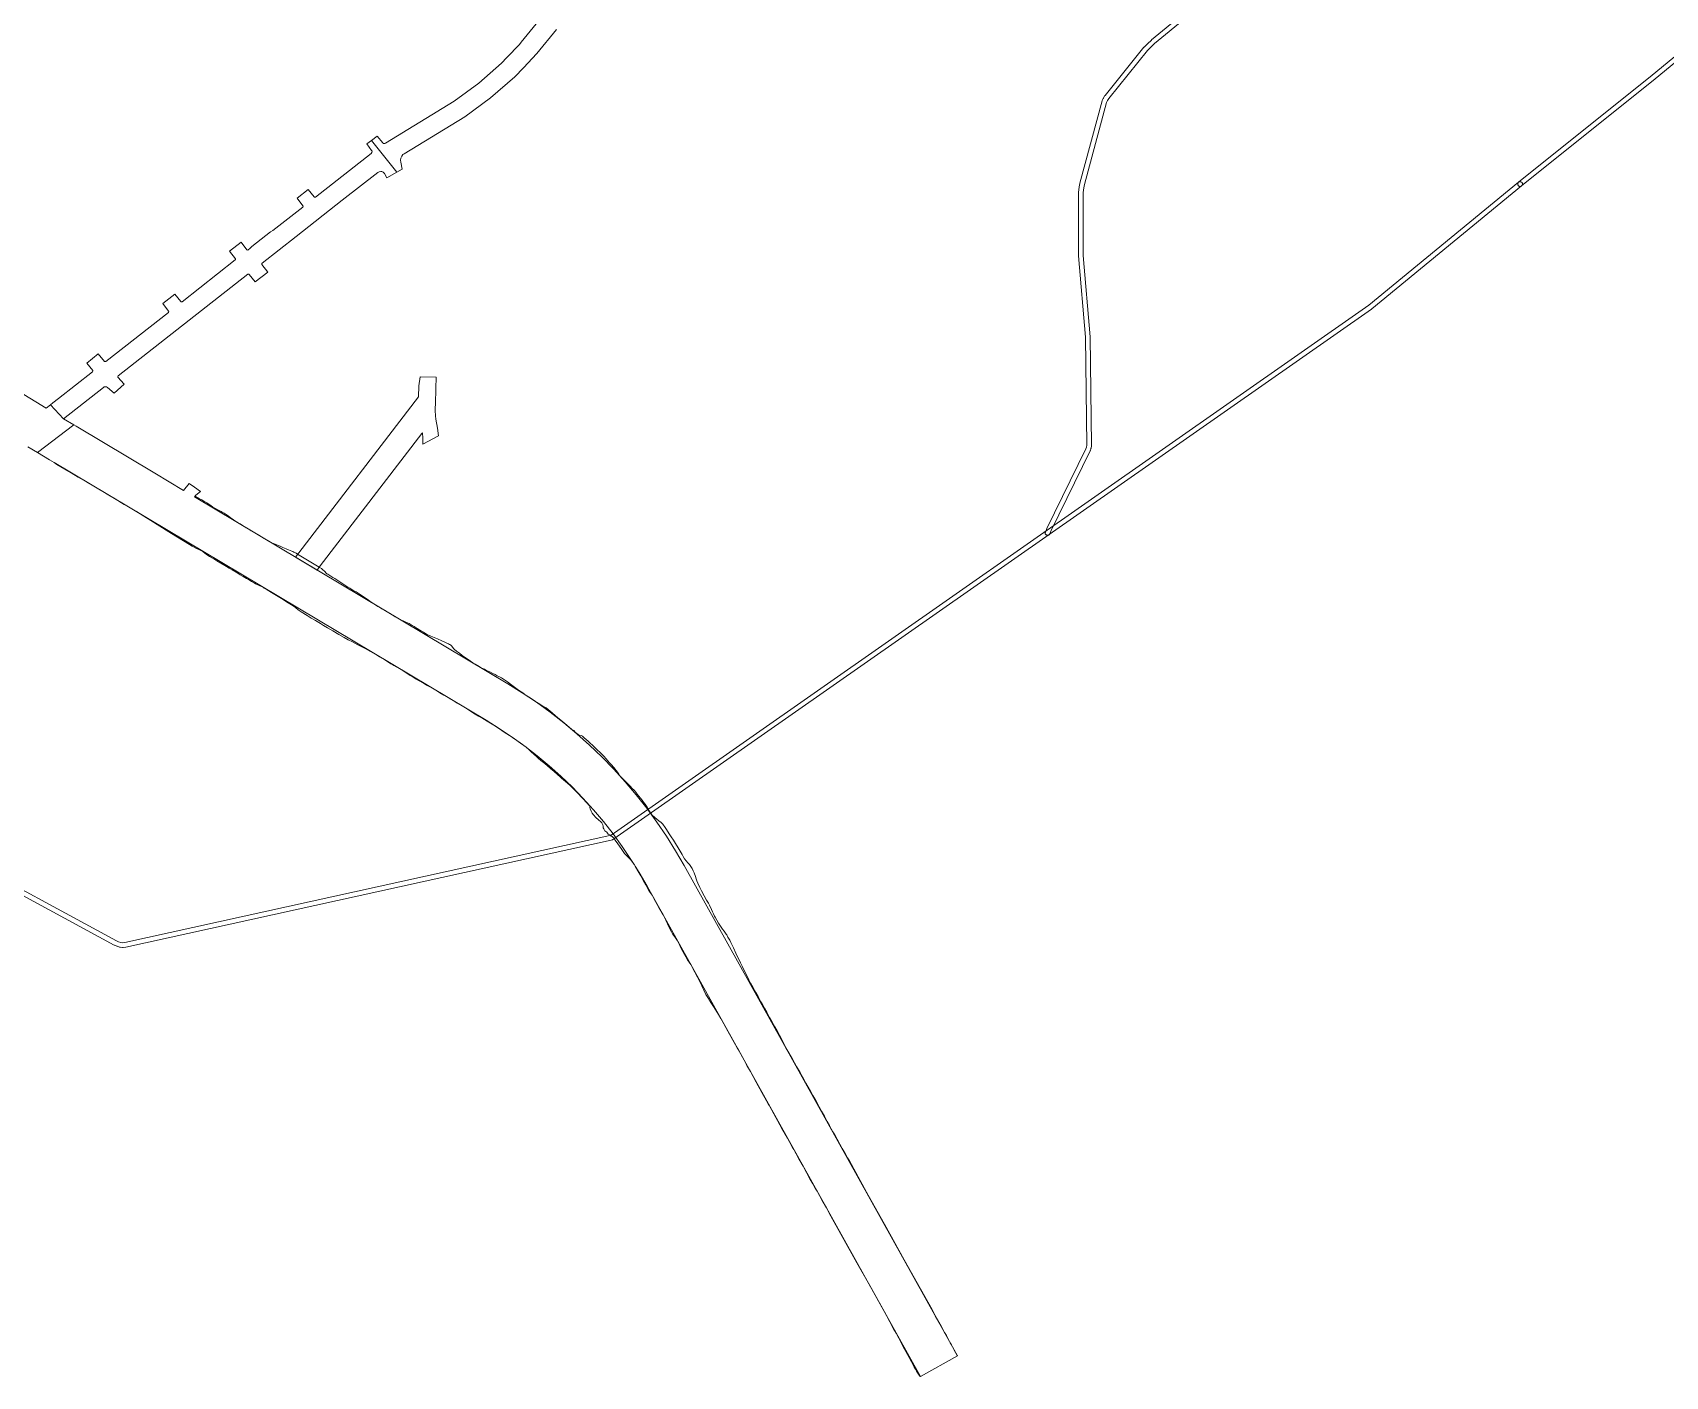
# Model space of a CAD drawing. Header units: inches. Extents: x 704148 to 723432, y 7075344 to 7101810.
# Drawn here: x 720368 to 721741, y 7082251 to 7083381 of the extents above; entities that cross this region are included whole.
import ezdxf

# ---------------------------------------------------------------- set-up
doc = ezdxf.new("R2010")
doc.units = ezdxf.units.IN
doc.header["$MEASUREMENT"] = 0
doc.layers.add('gisdb.gisadmin', color=7, linetype='Continuous', lineweight=9, true_color=0xccf5fc)

msp = doc.modelspace()

# ---------------------------------------------------------------- linework, layer by layer
at = {"layer": 'gisdb.gisadmin'}
for points in [[(721927.0311, 7083502.3673), (721732.59, 7083342.0507), (721732.5721, 7083342.0361), (721620.183, 7083252.0871), (721619.9032, 7083251.8995), (721619.5847, 7083251.7576), (721619.2464, 7083251.6732), (721618.8986, 7083251.6487), (721618.5518, 7083251.6852), (721618.2166, 7083251.7812), (721617.9032, 7083251.934), (721617.621, 7083252.1389), (721617.3787, 7083252.3897), (721617.1837, 7083252.6786), (721617.0418, 7083252.9972), (721616.9573, 7083253.3354), (721616.9329, 7083253.6833), (721616.9693, 7083254.0302), (721617.0653, 7083254.3653), (721617.2181, 7083254.6788), (721617.423, 7083254.9609), (721617.6784, 7083255.207), (721730.0558, 7083345.1467), (721924.5321, 7083505.4922)], [(721417.0211, 7083458.5005), (721311.6758, 7083371.8345), (721308.396, 7083368.7437), (721305.7484, 7083366.1145), (721273.2223, 7083325.7104), (721272.0351, 7083323.9527), (721271.3392, 7083322.3868), (721252.7249, 7083253.292), (721252.106, 7083250.5522), (721251.5617, 7083246.4586), (721251.548, 7083193.5909), (721257.5544, 7083125.3021), (721257.5619, 7083125.1495), (721258.5918, 7083034.0275), (721258.5916, 7083033.9705), (721258.5644, 7083033.674), (721258.2306, 7083031.6847), (721258.2216, 7083031.6344), (721258.1737, 7083031.4405), (721257.6441, 7083029.6763), (721257.596, 7083029.5351), (721257.524, 7083029.37), (721224.6523, 7082962.394), (721223.5331, 7082959.6028), (721223.3914, 7082959.3174), (721223.1864, 7082959.0353), (721222.9357, 7082958.793), (721222.6467, 7082958.5979), (721222.3281, 7082958.456), (721221.9898, 7082958.3716), (721221.642, 7082958.3471), (721221.2953, 7082958.3835), (721220.96, 7082958.4795), (721220.6465, 7082958.6323), (721220.3644, 7082958.8372), (721220.1222, 7082959.088), (721219.927, 7082959.3769), (721219.7851, 7082959.6955), (721219.7007, 7082960.0337), (721219.6763, 7082960.3816), (721219.7126, 7082960.7284), (721219.8142, 7082961.0777), (721220.9672, 7082963.9536), (721221.0281, 7082964.0906), (721253.8599, 7083030.9851), (721254.3058, 7083032.4704), (721254.5892, 7083034.1602), (721253.5622, 7083125.0278), (721247.5549, 7083193.3278), (721247.5472, 7083193.5035), (721247.5609, 7083246.592), (721247.5612, 7083246.626), (721247.5783, 7083246.8552), (721248.1517, 7083251.1678), (721248.171, 7083251.2854), (721248.1835, 7083251.3449), (721248.832, 7083254.2154), (721248.8516, 7083254.2951), (721267.5163, 7083323.5771), (721267.5802, 7083323.7731), (721267.6199, 7083323.869), (721268.4509, 7083325.7389), (721268.5639, 7083325.9564), (721268.6211, 7083326.0462), (721269.9531, 7083328.0183), (721270.0526, 7083328.153), (721302.7024, 7083368.7106), (721302.7505, 7083368.7682), (721302.851, 7083368.8758), (721305.5938, 7083371.5994), (721305.6314, 7083371.6357), (721308.9808, 7083374.7923), (721309.0819, 7083374.8813), (721414.5257, 7083461.6284)], [(720808.7536, 7083383.6669), (720792.4655, 7083363.3661), (720781.018, 7083351.4043), (720773.7973, 7083343.8591), (720753.5001, 7083326.0534), (720731.7282, 7083310.0845), (720680.739, 7083279.204), (720679.8187, 7083278.4708), (720678.7109, 7083277.1006), (720677.9954, 7083275.4902), (720677.7211, 7083273.7496), (720677.8847, 7083272.0914), (720679.2346, 7083266.1133), (720674.6844, 7083263.5421), (720653.2992, 7083290.3381), (720658.2035, 7083294.0323), (720662.7864, 7083288.3111), (720663.243, 7083287.91), (720663.8092, 7083287.6892), (720664.5666, 7083287.705), (720665.1483, 7083287.9664), (720722.837, 7083323.3867), (720743.4834, 7083338.5301), (720762.7314, 7083355.4153), (720767.1415, 7083359.9626), (720777.8385, 7083370.9923), (720779.1296, 7083372.9791), (720791.796, 7083388.381)], [(720303.2727, 7082690.8193), (720438.9501, 7082617.37), (720440.7625, 7082616.5279), (720442.6538, 7082615.9198), (720444.1446, 7082615.7283), (720445.9069, 7082616.0695), (720853.8096, 7082705.8069), (720854.4959, 7082706.0225), (720854.9402, 7082706.2937), (721491.7279, 7083151.7887), (721617.6687, 7083255.199), (721617.9628, 7083255.3982), (721618.2813, 7083255.5402), (721618.6196, 7083255.6246), (721618.9674, 7083255.6491), (721619.3142, 7083255.6126), (721619.6494, 7083255.5166), (721619.9628, 7083255.3638), (721620.245, 7083255.1589), (721620.4873, 7083254.9081), (721620.6823, 7083254.6192), (721620.8242, 7083254.3006), (721620.9087, 7083253.9623), (721620.9331, 7083253.6145), (721620.8967, 7083253.2676), (721620.8007, 7083252.9325), (721620.6479, 7083252.619), (721620.443, 7083252.3369), (721620.2025, 7083252.1029), (721494.2022, 7083148.6436), (721494.0845, 7083148.5547), (720857.1822, 7082702.9795), (720857.0779, 7082702.9112), (720856.3715, 7082702.48), (720856.2995, 7082702.4381), (720855.981, 7082702.2962), (720855.9286, 7082702.2789), (720854.9247, 7082701.9636), (720854.7551, 7082701.9184), (720446.7427, 7082612.1569), (720446.6931, 7082612.1467), (720444.5893, 7082611.7394), (720444.5227, 7082611.7277), (720444.1748, 7082611.7032), (720443.9544, 7082611.7192), (720441.9618, 7082611.975), (720441.8355, 7082611.9954), (720441.6042, 7082612.0547), (720439.4197, 7082612.7572), (720439.3158, 7082612.7937), (720439.189, 7082612.8474), (720437.2078, 7082613.768), (720437.0985, 7082613.8229), (720301.5426, 7082687.2066)], [(720357.5636, 7083078.992), (720379.9475, 7083065.2978), (720383.3834, 7083067.9913), (720394.4575, 7083056.3422), (720403.1493, 7083051.1542), (720372.5412, 7083027.9642), (720364.4321, 7083032.8044)]]:
    msp.add_lwpolyline(points, dxfattribs=at)
for points in [[(720674.6844, 7083263.5421), (720666.3119, 7083258.8111), (720664.1862, 7083262.5069), (720663.1293, 7083263.6158), (720662.0912, 7083264.1165), (720661.0786, 7083264.2778), (720659.8137, 7083264.0858), (720658.6869, 7083263.4799), (720628.8208, 7083240.0668), (720589.9623, 7083209.4849), (720561.3851, 7083187.2019), (720561.1748, 7083186.9427), (720561.0991, 7083186.5663), (720561.2495, 7083186.1594), (720566.1167, 7083179.7203), (720555.4179, 7083171.4371), (720550.5483, 7083177.7464), (720550.1978, 7083177.9977), (720549.7918, 7083178.0203), (720549.4919, 7083177.8785), (720440.3188, 7083092.2943), (720440.0363, 7083091.788), (720440.2157, 7083091.2118), (720445.3394, 7083085.3232), (720437.0868, 7083077.8238), (720431.4342, 7083082.6447), (720430.4308, 7083083.1499), (720429.3092, 7083083.2117), (720428.6749, 7083083.0357), (720428.0253, 7083082.6571), (720394.4575, 7083056.3422), (720383.3834, 7083067.9913), (720385.457, 7083069.6168), (720390.2933, 7083073.4081), (720418.8231, 7083095.7735), (720419.1083, 7083096.3085), (720418.9554, 7083096.8202), (720414.0605, 7083103.2016), (720423.6211, 7083110.8275), (720428.9329, 7083104.6116), (720429.4286, 7083104.3526), (720429.9658, 7083104.5086), (720482.5746, 7083145.7503), (720482.7612, 7083145.9651), (720482.8603, 7083146.3896), (720482.7065, 7083146.7976), (720477.8078, 7083153.1711), (720487.9912, 7083161.1685), (720493.0416, 7083154.8963), (720493.4009, 7083154.6511), (720493.8109, 7083154.6398), (720494.0885, 7083154.7764), (720538.799, 7083189.8263), (720539.0109, 7083190.089), (720539.0788, 7083190.5225), (720538.9262, 7083190.8796), (720533.9884, 7083197.171), (720543.7068, 7083204.7919), (720548.6424, 7083198.4959), (720548.8587, 7083198.3085), (720549.2862, 7083198.2105), (720549.6531, 7083198.3375), (720550.9777, 7083199.3736), (720552.6179, 7083201.1041), (720568.3117, 7083213.407), (720570.3837, 7083214.5866), (720595.5848, 7083234.3425), (720595.8268, 7083234.6761), (720595.8649, 7083235.0359), (720595.7146, 7083235.3925), (720590.798, 7083241.7287), (720600.1845, 7083249.1152), (720605.2238, 7083242.8406), (720605.5343, 7083242.6122), (720605.8913, 7083242.5648), (720606.2713, 7083242.72), (720653.1552, 7083279.4737), (720653.7169, 7083280.244), (720653.7786, 7083281.2533), (720653.4731, 7083281.9042), (720649.3558, 7083287.3677), (720653.2992, 7083290.3381)], [(720607.5624, 7082929.1442), (720589.4038, 7082939.9828), (720592.1744, 7082943.733), (720692.9224, 7083074.6441), (720693.1444, 7083083.9981), (720694.2802, 7083091.5479), (720707.7587, 7083091.4417), (720707.4978, 7083081.8761), (720707.4403, 7083079.7674), (720707.0158, 7083070.8525), (720706.8036, 7083063.3172), (720707.1392, 7083058.6848), (720707.3342, 7083055.9943), (720708.7139, 7083048.459), (720709.5629, 7083042.0912), (720696.5383, 7083035.0723), (720696.4559, 7083040.0747), (720696.1156, 7083044.3608), (720695.6921, 7083043.8105), (720610.2166, 7082932.7444)], [(720505.2071, 7082991.5213), (720505.2068, 7082991.521), (720505.0128, 7082991.1798), (720505.0128, 7082991.1797), (720504.6622, 7082990.5632), (720767.8602, 7082833.4658), (720780.0556, 7082825.8945), (720791.9791, 7082817.9016), (720803.616, 7082809.497), (720814.9521, 7082800.691), (720825.9736, 7082791.4942), (720836.667, 7082781.9179), (720847.0192, 7082771.9738), (720857.0177, 7082761.6741), (720866.6502, 7082751.0312), (720875.9049, 7082740.0584), (720884.7705, 7082728.7688), (720893.2363, 7082717.1763), (720901.2918, 7082705.2951), (720908.9272, 7082693.1397), (720916.1333, 7082680.7249), (721145.8871, 7082268.471), (721145.8872, 7082268.4708), (721114.7904, 7082251.1402), (720885.0365, 7082663.3943), (720878.455, 7082674.7331), (720875.1051, 7082680.0661), (720874.3879, 7082681.2585), (720874.1256, 7082681.6254), (720871.4813, 7082685.835), (720864.124, 7082696.6865), (720856.392, 7082707.2742), (720848.2947, 7082717.5853), (720839.8421, 7082727.6072), (720836.9299, 7082730.8249), (720836.9301, 7082730.8411), (720836.8861, 7082730.8733), (720831.0445, 7082737.3276), (720821.9126, 7082746.7346), (720812.4576, 7082755.8168), (720802.691, 7082764.5631), (720792.6247, 7082772.9628), (720782.2711, 7082781.0057), (720781.3672, 7082781.6586), (720781.0547, 7082781.9061), (720780.6171, 7082782.2003), (720771.6428, 7082788.6818), (720760.7528, 7082795.9819), (720749.6143, 7082802.897), (720386.688, 7083019.5202), (720382.6795, 7083021.9128), (720372.5412, 7083027.9642), (720403.1493, 7083051.1542), (720404.9337, 7083050.0891), (720471.0691, 7083010.6143), (720495.3226, 7082996.1378), (720500.0955, 7083001.8788), (720500.1031, 7083001.8879), (720504.5114, 7082998.7834), (720509.5446, 7082995.2386), (720509.5435, 7082995.2378), (720505.6802, 7082992.1464)], [(720771.6428, 7082788.6818), (720780.6171, 7082782.2003), (720780.2471, 7082782.449), (720777.0752, 7082784.6979), (720774.7082, 7082786.4002), (720773.0841, 7082787.4698), (720770.6616, 7082789.092), (720765.842, 7082792.3713), (720759.3378, 7082796.6265), (720756.0529, 7082798.7033), (720751.9169, 7082801.2512), (720746.8419, 7082804.2927), (720743.4072, 7082806.3428), (720739.1138, 7082808.9054), (720735.6791, 7082810.9555), (720732.3432, 7082813.1712), (720729.7357, 7082814.656), (720725.482, 7082817.285), (720722.0199, 7082819.2891), (720718.5605, 7082821.2979), (720714.2407, 7082823.8162), (720710.809, 7082825.8713), (720706.5934, 7082828.5642), (720703.9606, 7082830.0066), (720699.5866, 7082832.4342), (720696.9666, 7082833.898), (720693.4915, 7082835.8805), (720690.9166, 7082837.42), (720688.3335, 7082838.9456), (720685.7907, 7082840.5389), (720684.1223, 7082841.6458), (720680.7853, 7082843.8596), (720679.1168, 7082844.9665), (720677.3709, 7082845.9437), (720674.7417, 7082847.3922), (720672.109, 7082848.8348), (720671.2293, 7082849.3121), (720669.5284, 7082850.3648), (720667.012, 7082852.0023), (720664.4563, 7082853.5738), (720662.7516, 7082854.62), (720660.1931, 7082856.1869), (720659.2948, 7082856.6331), (720656.7791, 7082858.2717), (720655.069, 7082859.3088), (720652.406, 7082860.7007), (720647.9734, 7082863.03), (720645.3172, 7082864.4333), (720641.7796, 7082866.3111), (720637.364, 7082868.6689), (720633.8365, 7082870.5635), (720630.3115, 7082872.4623), (720625.9307, 7082874.8784), (720620.7494, 7082877.9045), (720616.4312, 7082880.4255), (720613.0195, 7082882.5142), (720610.4429, 7082884.0508), (720606.1489, 7082886.6123), (720602.7568, 7082888.7337), (720599.3637, 7082890.8536), (720594.2741, 7082894.0333), (720591.7714, 7082895.6937), (720589.4039, 7082897.5806), (720586.0482, 7082899.7631), (720581.8106, 7082902.419), (720577.5729, 7082905.0749), (720570.7981, 7082909.3337), (720565.6914, 7082912.4847), (720563.9737, 7082913.5091), (720563.1148, 7082914.0213), (720562.3321, 7082914.661), (720559.5029, 7082915.7746), (720557.6901, 7082916.6397), (720555.9122, 7082917.5633), (720555.0173, 7082918.0151), (720552.4417, 7082919.5534), (720549.8661, 7082921.0916), (720548.149, 7082922.1171), (720545.5734, 7082923.6554), (720542.9959, 7082925.1905), (720539.5617, 7082927.2414), (720536.1275, 7082929.2923), (720533.5539, 7082930.8338), (720530.1197, 7082932.8848), (720526.6855, 7082934.9358), (720523.2514, 7082936.9868), (720520.6758, 7082938.5251), (720517.2416, 7082940.5761), (720514.7231, 7082942.2099), (720511.4956, 7082944.6071), (720508.8305, 7082945.9955), (720506.1242, 7082947.3149), (720502.6509, 7082949.3002), (720496.6623, 7082952.9249), (720488.9714, 7082957.5998), (720483.0115, 7082961.2727), (720475.3895, 7082966.0632), (720467.7407, 7082970.8086), (720461.8116, 7082974.5329), (720455.8577, 7082978.2158), (720445.4794, 7082984.2417), (720437.7761, 7082988.8959), (720432.6607, 7082992.0325), (720427.5206, 7082995.1276), (720413.7224, 7083003.2285), (720406.8167, 7083007.2677), (720400.7959, 7083010.8385), (720395.616, 7083013.8671), (720392.1653, 7083015.8903), (720388.7162, 7083017.9163), (720387.8535, 7083018.422), (720386.688, 7083019.5202), (720749.6143, 7082802.897), (720760.7528, 7082795.9819)], [(721053.6259, 7082434.9687), (721055.0997, 7082432.3678), (721055.124, 7082432.3691), (721069.5899, 7082406.0868), (721084.6116, 7082378.9694), (721101.0871, 7082349.2277), (721114.7736, 7082324.8006), (721124.5947, 7082307.3778), (721127.2491, 7082301.9882), (721130.2408, 7082296.7867), (721132.2374, 7082293.3201), (721133.7175, 7082290.7106), (721135.1526, 7082288.0759), (721136.5877, 7082285.4413), (721138.0228, 7082282.8066), (721139.9362, 7082279.2938), (721140.8929, 7082277.5373), (721142.328, 7082274.9027), (721143.2848, 7082273.1463), (721145.7791, 7082268.8123), (721145.8871, 7082268.471), (720916.1333, 7082680.7249), (720908.9272, 7082693.1397), (720901.2918, 7082705.2951), (720893.2363, 7082717.1763), (720884.7705, 7082728.7688), (720875.9049, 7082740.0584), (720866.6502, 7082751.0312), (720857.0177, 7082761.6741), (720847.0192, 7082771.9738), (720836.667, 7082781.9179), (720825.9736, 7082791.4942), (720814.9521, 7082800.691), (720803.616, 7082809.497), (720791.9791, 7082817.9016), (720780.0556, 7082825.8945), (720767.8602, 7082833.4658), (720504.6622, 7082990.5632), (720505.0128, 7082991.1797), (720505.4064, 7082990.9882), (720508.8729, 7082988.9914), (720510.6258, 7082988.0259), (720513.2299, 7082986.5353), (720514.9508, 7082985.5163), (720516.6867, 7082984.5224), (720518.3765, 7082983.451), (720519.9134, 7082982.1237), (720521.5994, 7082981.0462), (720524.2378, 7082979.6131), (720526.9867, 7082978.3653), (720527.8437, 7082977.8499), (720529.564, 7082976.8298), (720531.273, 7082975.7907), (720532.8752, 7082974.5728), (720534.4448, 7082973.3003), (720536.0703, 7082972.1213), (720538.5318, 7082970.3918), (720541.1265, 7082968.8856), (720542.8478, 7082967.8672), (720546.2545, 7082965.7702), (720547.9737, 7082964.7483), (720550.5384, 7082963.1917), (720552.2819, 7082962.2104), (720555.7157, 7082960.1589), (720558.2911, 7082958.6203), (720560.008, 7082957.5945), (720562.5834, 7082956.0559), (720564.3003, 7082955.0301), (720566.8757, 7082953.4914), (720569.5057, 7082952.0443), (720572.3714, 7082950.992), (720575.1601, 7082949.8108), (720577.0124, 7082949.0119), (720578.8047, 7082948.1124), (720581.5535, 7082946.8643), (720583.449, 7082946.1377), (720586.2922, 7082945.0478), (720587.24, 7082944.6845), (720588.1584, 7082944.272), (720589.0168, 7082943.7592), (720589.8753, 7082943.2463), (720591.1936, 7082942.4586), (720609.3462, 7082931.6135), (720611.3368, 7082930.4243), (720612.0623, 7082929.6886), (720612.8421, 7082929.0441), (720613.6313, 7082928.4151), (720614.3838, 7082927.7247), (720614.9901, 7082926.7894), (720615.7185, 7082926.0585), (720616.577, 7082925.5456), (720617.4354, 7082925.0328), (720618.2939, 7082924.5199), (720619.1523, 7082924.007), (720620.8692, 7082922.9812), (720622.5862, 7082921.9555), (720623.4446, 7082921.4426), (720625.1615, 7082920.4168), (720626.8298, 7082919.3095), (720627.6375, 7082918.7116), (720630.0608, 7082916.9181), (720631.7408, 7082915.8306), (720633.4485, 7082914.7894), (720635.1561, 7082913.7481), (720636.8704, 7082912.7179), (720637.7324, 7082912.2109), (720639.4362, 7082911.1632), (720640.3168, 7082910.6873), (720642.0294, 7082909.6544), (720643.7124, 7082908.5718), (720645.3954, 7082907.4892), (720647.0784, 7082906.4066), (720648.7614, 7082905.3239), (720650.4161, 7082904.1941), (720652.0632, 7082903.0513), (720653.7152, 7082901.9167), (720655.3807, 7082900.8047), (720656.2131, 7082900.2482), (720657.8773, 7082899.1341), (720658.7274, 7082898.6073), (720660.4462, 7082897.5847), (720662.1672, 7082896.5658), (720664.7501, 7082895.0397), (720667.3346, 7082893.5164), (720669.0586, 7082892.5024), (720671.6307, 7082890.9583), (720673.3343, 7082889.9103), (720675.9913, 7082888.5084), (720678.6182, 7082887.0561), (720680.4315, 7082886.1918), (720682.2652, 7082885.3616), (720684.9996, 7082884.0893), (720687.6172, 7082882.6214), (720689.3118, 7082881.5584), (720691.8536, 7082879.9635), (720695.2427, 7082877.8369), (720696.9372, 7082876.7736), (720698.6317, 7082875.7103), (720700.4058, 7082874.7803), (720701.3401, 7082874.3945), (720703.1626, 7082873.5457), (720705.9355, 7082872.3379), (720708.7154, 7082871.142), (720712.4436, 7082869.5836), (720714.3187, 7082868.8229), (720716.189, 7082868.0541), (720717.976, 7082867.1457), (720718.8263, 7082866.6191), (720719.7819, 7082866.269), (720720.5009, 7082865.5224), (720722.4735, 7082862.9739), (720723.1609, 7082862.1744), (720724.7501, 7082860.9348), (720727.1938, 7082859.1754), (720729.6214, 7082857.3892), (720732.8709, 7082855.0288), (720735.334, 7082853.3021), (720738.6427, 7082851.041), (720740.3535, 7082850.0049), (720743.7876, 7082847.9538), (720745.5275, 7082846.9666), (720748.2286, 7082845.6385), (720750.0293, 7082844.7532), (720752.7153, 7082843.3999), (720755.4001, 7082842.0446), (720757.1972, 7082841.1531), (720759.0082, 7082840.2849), (720760.8373, 7082839.4472), (720762.5885, 7082838.4788), (720764.2357, 7082837.3363), (720767.5325, 7082835.0551), (720770.1005, 7082833.2521), (720773.5781, 7082830.7617), (720777.0248, 7082828.2337), (720780.4856, 7082825.7388), (720782.2705, 7082824.5776), (720784.0493, 7082823.4073), (720786.7061, 7082821.6345), (720788.4696, 7082820.4413), (720791.0819, 7082818.6035), (720792.0029, 7082818.0633), (720794.7583, 7082816.4273), (720795.6742, 7082815.8769), (720797.5007, 7082814.7665), (720800.2683, 7082813.1334), (720801.983, 7082811.8637), (720805.208, 7082809.0537), (720807.6062, 7082806.9261), (720809.9866, 7082804.7815), (720812.4856, 7082802.7922), (720814.1511, 7082801.4655), (720815.8097, 7082800.1303), (720817.4613, 7082798.7864), (720819.9257, 7082796.7547), (720821.5599, 7082795.3896), (720823.2949, 7082794.1432), (720824.8068, 7082792.634), (720825.614, 7082791.9398), (720827.2231, 7082790.5453), (720828.3318, 7082790.1953), (720829.5154, 7082789.9267), (720830.6172, 7082789.5612), (720832.2139, 7082788.1407), (720833.8032, 7082786.712), (720835.3851, 7082785.2751), (720836.9596, 7082783.83), (720839.3071, 7082781.6471), (720840.8626, 7082780.1818), (720843.1817, 7082777.9687), (720845.4835, 7082775.7376), (720847.0083, 7082774.2403), (720848.5254, 7082772.7351), (720850.6624, 7082770.3403), (720853.4829, 7082767.1246), (720854.8996, 7082765.5253), (720856.995, 7082763.1006), (720858.9356, 7082760.5351), (720860.8524, 7082757.9547), (720862.0759, 7082756.1891), (720863.522, 7082754.6264), (720864.2727, 7082753.8695), (720865.7729, 7082752.3535), (720868.0092, 7082750.064), (720869.5361, 7082748.5664), (720871.05, 7082747.0554), (720872.556, 7082745.5353), (720874.0528, 7082744.0052), (720875.4368, 7082742.3799), (720876.8058, 7082740.7421), (720878.1574, 7082739.0897), (720879.4822, 7082737.4159), (720880.795, 7082735.7326), (720882.0906, 7082734.0361), (720883.3672, 7082732.3253), (720883.9879, 7082731.4566), (720885.098, 7082729.62), (720886.0761, 7082727.6872), (720886.6614, 7082726.7946), (720887.8188, 7082725.0009), (720888.9746, 7082723.2077), (720891.4724, 7082721.0704), (720893.2053, 7082719.6855), (720894.9687, 7082718.3144), (720896.7252, 7082716.9302), (720898.2662, 7082715.3895), (720900.0801, 7082712.7323), (720901.2779, 7082710.953), (720903.6457, 7082707.3759), (720905.3971, 7082704.6772), (720907.1275, 7082701.9648), (720908.8368, 7082699.2391), (720911.0828, 7082695.5843), (720912.7423, 7082692.8281), (720914.3804, 7082690.059), (720915.4605, 7082688.2059), (720916.6008, 7082686.3873), (720917.9655, 7082684.6945), (720919.2932, 7082682.9768), (720920.6502, 7082681.4074), (720921.9159, 7082679.8231), (720922.8897, 7082678.0762), (720923.8635, 7082676.3293), (720924.7089, 7082674.5108), (720925.5811, 7082671.5625), (720926.1696, 7082669.6008), (720926.8696, 7082667.7013), (720927.6979, 7082665.8733), (720929.4103, 7082662.2484), (720930.651, 7082659.5054), (720932.9934, 7082655.0868), (720934.9577, 7082651.6023), (720936.5237, 7082649.0406), (720937.4579, 7082647.2716), (720939.1918, 7082643.6587), (720940.075, 7082641.8613), (720940.7194, 7082639.9308), (720941.6932, 7082638.1839), (720942.1801, 7082637.3104), (720943.6408, 7082634.69), (720945.1016, 7082632.0697), (720947.2927, 7082628.7116), (720948.5031, 7082627.0965), (720949.7135, 7082625.4815), (720950.9239, 7082623.8664), (720951.529, 7082623.0589), (720952.1342, 7082622.2513), (720953.0342, 7082620.4633), (720954.0938, 7082618.7642), (720954.5783, 7082617.8893), (720955.43, 7082616.0744), (720957.5592, 7082611.537), (720959.6911, 7082607.001), (720963.5626, 7082598.8554), (720964.8636, 7082596.146), (720966.1697, 7082593.4394), (720967.9192, 7082589.8352), (720970.5608, 7082584.4386), (720971.9699, 7082581.7894), (720973.9004, 7082578.286), (720976.3268, 7082573.9142), (720978.2737, 7082570.42), (720980.7074, 7082566.0523), (720981.6809, 7082564.3052), (720983.6279, 7082560.811), (720985.5748, 7082557.3168), (720988.0086, 7082552.9491), (720989.9555, 7082549.4549), (720992.3859, 7082545.0854), (720994.3066, 7082541.5765), (720996.201, 7082538.053), (720998.9932, 7082532.7403), (721001.7375, 7082527.4008), (721004.1992, 7082523.0487), (721007.2218, 7082517.8643), (721010.6742, 7082511.7747), (721013.5993, 7082506.536), (721014.5743, 7082504.7898), (721016.5244, 7082501.2973), (721018.4744, 7082497.8049), (721020.4245, 7082494.3124), (721022.3745, 7082490.82), (721024.3246, 7082487.3275), (721026.7622, 7082482.9619), (721029.6691, 7082477.7131), (721031.605, 7082474.2128), (721034.025, 7082469.8374), (721036.445, 7082465.462), (721038.3809, 7082461.9617), (721039.8329, 7082459.3365), (721041.2849, 7082456.7112), (721042.7385, 7082454.0869), (721044.6879, 7082450.5941), (721047.1434, 7082446.2385), (721049.123, 7082442.7625), (721051.6162, 7082438.4279)], [(720812.4576, 7082755.8168), (720821.9126, 7082746.7346), (720831.0445, 7082737.3276), (720836.8861, 7082730.8733), (720836.1287, 7082731.4277), (720834.8968, 7082732.9337), (720830.2238, 7082737.8765), (720826.8696, 7082741.3905), (720822.7849, 7082745.5495), (720820.1032, 7082748.3653), (720816.3215, 7082751.4417), (720814.7975, 7082752.6486), (720814.7952, 7082752.6536), (720814.0505, 7082753.2571), (720814.03, 7082753.2564), (720813.8303, 7082753.4355), (720813.6813, 7082753.5692), (720811.8634, 7082755.2), (720809.7253, 7082757.1738), (720806.8467, 7082759.775), (720803.9412, 7082762.3462), (720800.9898, 7082764.8645), (720799.4462, 7082766.0434), (720797.8966, 7082767.2136), (720795.6591, 7082769.0709), (720793.4899, 7082771.0124), (720792.0393, 7082772.303), (720789.8099, 7082774.1745), (720787.6735, 7082776.1673), (720785.5157, 7082778.1387), (720783.3413, 7082780.0947), (720781.3672, 7082781.6586), (720782.2711, 7082781.0057), (720792.6247, 7082772.9628), (720802.691, 7082764.5631)], [(720871.4813, 7082685.835), (720874.1256, 7082681.6254), (720872.1245, 7082684.4252), (720870.8809, 7082685.9336), (720869.4326, 7082687.3038), (720867.4955, 7082689.507), (720866.0503, 7082690.8672), (720863.3026, 7082694.8497), (720860.5036, 7082698.7962), (720858.2277, 7082701.9272), (720856.4984, 7082704.2589), (720855.7866, 7082704.9346), (720854.9869, 7082705.3853), (720854.8676, 7082705.4526), (720854.1976, 7082706.157), (720852.3464, 7082707.1713), (720851.136, 7082708.6716), (720849.5891, 7082709.9074), (720848.6642, 7082711.6304), (720848.2027, 7082712.4942), (720848.1403, 7082713.1889), (720848.0993, 7082713.6461), (720847.9346, 7082714.753), (720847.032, 7082716.5114), (720845.6334, 7082717.8675), (720844.7915, 7082718.4264), (720844.0382, 7082719.0571), (720842.0158, 7082721.1426), (720840.0636, 7082723.2842), (720838.85, 7082724.787), (720837.8738, 7082726.4987), (720837.1499, 7082728.4427), (720836.9139, 7082729.5286), (720836.9299, 7082730.8249), (720839.8421, 7082727.6072), (720848.2947, 7082717.5853), (720856.392, 7082707.2742), (720864.124, 7082696.6865)], [(720885.0365, 7082663.3943), (721114.7904, 7082251.1402), (721114.4512, 7082251.152), (721113.6183, 7082252.0335), (721112.6229, 7082253.7684), (721111.6215, 7082255.5), (721110.6263, 7082257.235), (721109.6397, 7082258.9747), (721108.6647, 7082260.721), (721107.2297, 7082263.3557), (721105.3164, 7082266.8686), (721103.8814, 7082269.5033), (721102.393, 7082272.1083), (721101.4279, 7082273.86), (721099.1635, 7082278.3221), (721098.788, 7082279.0453), (721094.5324, 7082287.38), (721093.6318, 7082288.977), (721092.5589, 7082290.6687), (721085.8907, 7082302.9798), (721072.2627, 7082327.4395), (721061.4438, 7082346.5978), (721061.4789, 7082346.6154), (721039.6169, 7082385.948), (721035.7048, 7082392.9263), (721032.2818, 7082399.0323), (721027.8742, 7082406.8792), (721026.3936, 7082409.4885), (721024.4079, 7082412.9611), (721021.9073, 7082417.2916), (721018.9618, 7082422.5189), (721016.0987, 7082427.7921), (721012.7207, 7082433.9232), (721010.2831, 7082438.2887), (721008.3246, 7082441.7765), (721007.3454, 7082443.5204), (721002.9568, 7082451.3779), (720998.0956, 7082460.1168), (720996.6372, 7082462.7385), (720994.6927, 7082466.2341), (720993.2343, 7082468.8557), (720987.887, 7082478.4685), (720986.9147, 7082480.2163), (720981.5673, 7082489.8291), (720976.7261, 7082498.5791), (720971.9546, 7082507.3681), (720968.9371, 7082512.5552), (720966.5252, 7082516.9351), (720961.7556, 7082525.7251), (720960.7828, 7082527.4725), (720952.9894, 7082541.4462), (720949.5813, 7082547.5605), (720947.1468, 7082551.9278), (720945.0724, 7082555.351), (720941.3894, 7082561.3121), (720938.7417, 7082565.5605), (720936.6131, 7082568.9535), (720935.0106, 7082571.4949), (720934.4927, 7082572.351), (720930.9451, 7082579.5324), (720927.3635, 7082586.6949), (720923.298, 7082594.7324), (720921.7637, 7082597.3118), (720919.0232, 7082601.5085), (720916.4054, 7082605.7737), (720914.9511, 7082608.3976), (720913.2017, 7082612.0019), (720911.8896, 7082614.7051), (720910.4623, 7082617.3441), (720908.7665, 7082619.8335), (720906.5009, 7082623.15), (720905.5272, 7082624.897), (720903.6993, 7082628.4576), (720900.7652, 7082634.836), (720899.9044, 7082636.6459), (720898.4288, 7082639.258), (720894.8619, 7082645.2838), (720893.4017, 7082647.9045), (720890.9681, 7082652.2723), (720889.1801, 7082655.855), (720886.7804, 7082659.0969), (720883.9128, 7082664.32), (720882.0207, 7082667.7113), (720879.6187, 7082671.9304), (720877.2816, 7082676.1919), (720875.3901, 7082679.5923), (720875.1051, 7082680.0661), (720878.455, 7082674.7331)]]:
    msp.add_lwpolyline(points, close=True, dxfattribs=at)

doc.saveas('drawing.dxf')
